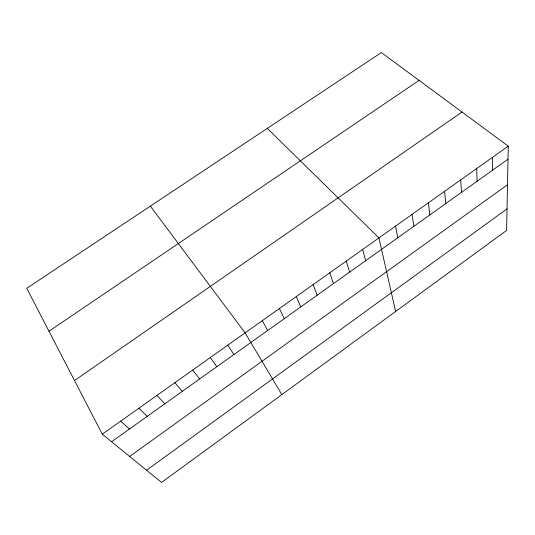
<?xml version="1.0" encoding="UTF-8"?>
<svg xmlns="http://www.w3.org/2000/svg" width="535" height="535" viewBox="0 0 535 535"><rect width="100%" height="100%" fill="white"/><g stroke="black" fill="none" stroke-linecap="round" stroke-linejoin="round"><path stroke-width="0.8" d="M508.25 146.162L506.605 230.438L161.557 482.45L102.285 434.193L26.75 288.298L381.361 52.55L508.25 146.162L102.285 434.193M146.563 470.245L507.026 208.897M129.637 456.469L507.494 184.762M111.574 441.756L507.996 159.216M74.499 380.532L461.999 112.036M48.979 331.232L419.079 80.377M120.663 421.152L129.477 428.996M138.879 408.225L147.239 416.337M267.293 128.387L378.927 237.914L395.632 311.49M156.956 395.405L164.86 403.778M174.878 382.685L182.335 391.326M192.653 370.08L199.669 378.967M150.355 206.129L245.104 332.864L281.845 394.596M210.282 357.567L216.862 366.716M227.763 345.162L233.915 354.558M262.31 320.659L267.627 330.53M279.37 308.548L284.286 318.659M296.296 296.544L300.81 306.883M313.089 284.627L317.201 295.2M329.741 272.81L333.472 283.603M346.265 261.087L349.616 272.101M362.656 249.457L365.626 260.685M395.546 226.124L397.766 237.774M412.037 214.421L413.889 226.285M428.395 202.818L429.879 214.889M444.618 191.303L445.749 203.581M460.715 179.887L461.491 192.359M476.685 168.552L477.113 181.225M492.528 157.31L492.615 170.177"/></g></svg>
